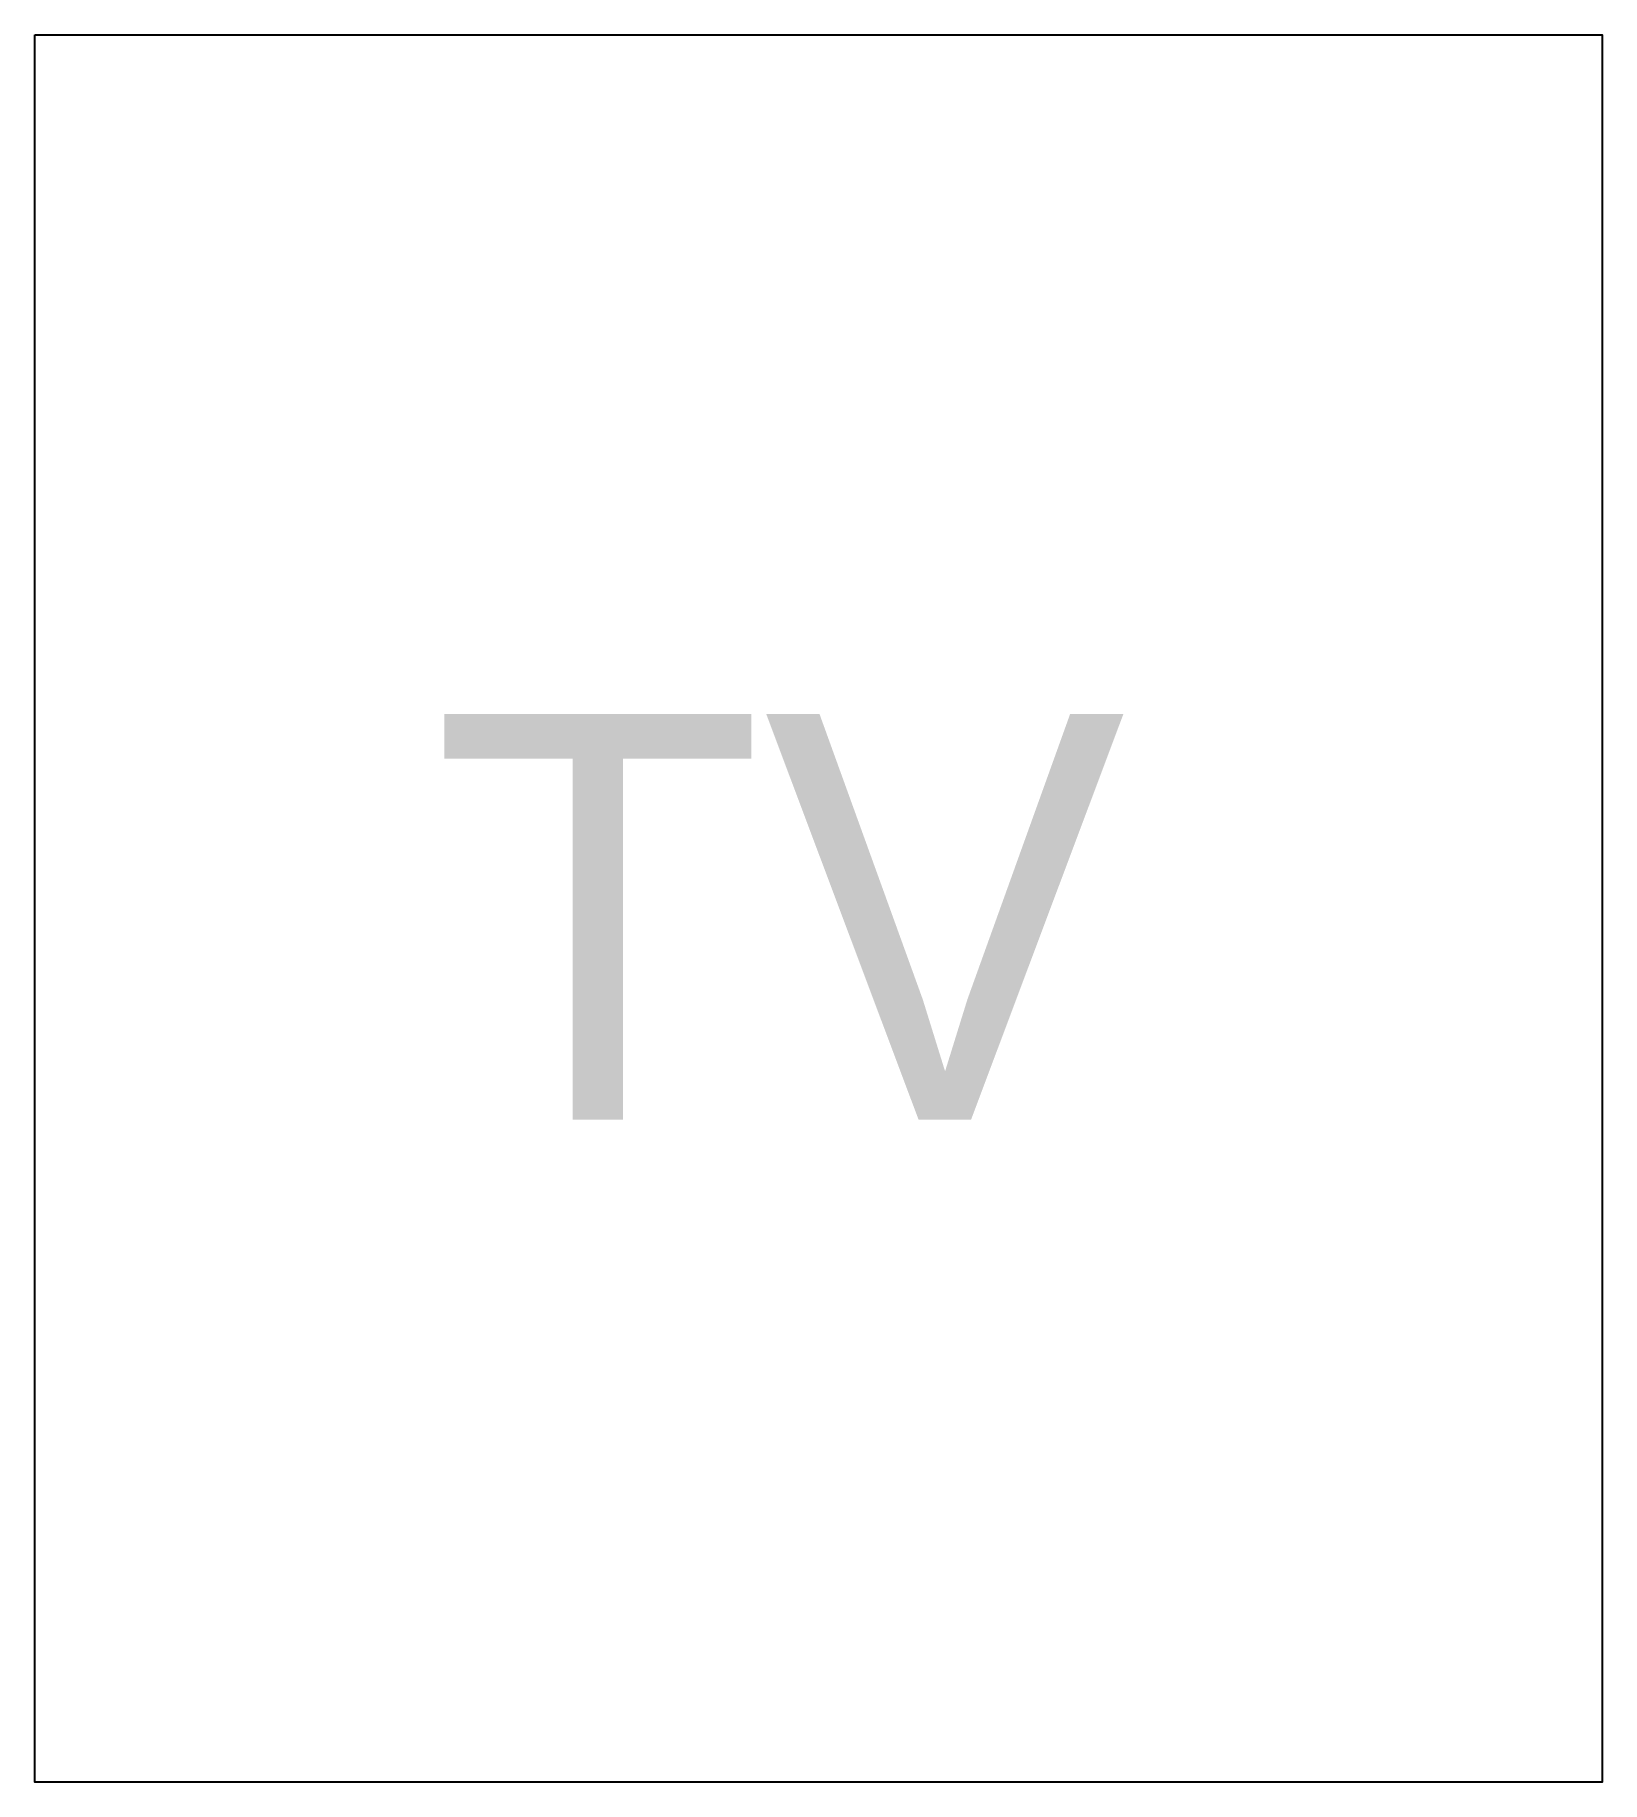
# Model space of a CAD drawing. Header units: feet. Extents: x -1.23 to 1.47, y -1.52 to 1.49.
import ezdxf

# ---------------------------------------------------------------- set-up
doc = ezdxf.new("R2010")
doc.units = ezdxf.units.FT
doc.header["$MEASUREMENT"] = 0

msp = doc.modelspace()

# ---------------------------------------------------------------- linework, layer by layer
msp.add_lwpolyline([(-1.2321, 1.4934), (1.4705, 1.4934), (1.4705, -1.5202), (-1.2321, -1.5202)], close=True)

# ---------------------------------------------------------------- texts
at = {"insert": (-0.5469, 0.3223), "char_height": 0.7, "width": 1.028372, "attachment_point": 1}
msp.add_mtext('TV', dxfattribs=at)

doc.saveas('drawing.dxf')
